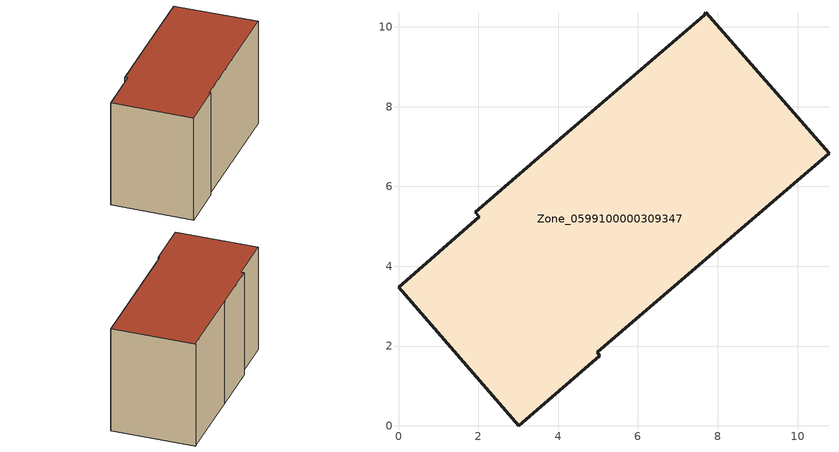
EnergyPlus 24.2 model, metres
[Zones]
Zone_0599100000309347
 floor ground (C_G): 2.02,5.24 1.92,5.35 4.24,7.36 7.66,10.29 7.7,10.37 10.79,6.83 4.98,1.84 5.04,1.76 3.01,0 0,3.48 z0
 wall outside (C_F): 0,3.48 3.01,0 5.04,1.76 4.98,1.84 10.79,6.83 7.7,10.37 7.66,10.29 4.24,7.36 1.92,5.35 2.02,5.24 0,3.48 z0:6.23
 roof outside (C_R): 7.7,10.37 7.66,10.29 4.24,7.36 1.92,5.35 2.02,5.24 0,3.48 3.01,0 5.04,1.76 4.98,1.84 10.79,6.83 z6.23
[BUILDING]
Pand.0599100000309347: North Axis=0; Terrain=City; Loads Convergence Tolerance Value=0.04; Temperature Convergence Tolerance Value=0.4; Solar Distribution=FullExterior; Maximum Number of Warmup Days=25; Minimum Number of Warmup Days=1
[Site:Location]
Rotterdam.The.Hague.AP_ZH_NLD Design_Conditions: Latitude=51.96; Longitude=4.45; Time Zone=1; Elevation=-4.5
[SITE:GROUNDTEMPERATURE:BUILDINGSURFACE]
18, 18, 18, 18, 18, 18, 18, 18, 18, 18, 18, 18
[MATERIAL] Thermal Absorptance=0.9; Solar Absorptance=0.7; Visible Absorptance=0.7
Name | Roughness | Thickness | Conductivity | Density | Specific Heat
G.TC.1946 | MediumSmooth | 0.15 | 1 | 540 | 1210
F.TC.1946 | Rough | 0.3 | 0.857143 | 1920 | 840
R.TC.1946 | MediumRough | 0.2 | 0.909091 | 1500 | 1000
[CONSTRUCTION]
C_G: G.TC.1946
C_F: F.TC.1946
C_R: R.TC.1946
[ZONE]
Zone_0599100000309347: Type=1; Multiplier=1; Ceiling Height=Autocalculate; Volume=Autocalculate; Floor Area=autocalculate; Part of Total Floor Area=Yes
[ZONEINFILTRATION:DESIGNFLOWRATE]
Infil_Zone_0599100000309347: Zone or ZoneList or Space or SpaceList=Zone_0599100000309347; Schedule=AlwaysOn; Design Flow Rate Calculation Method=Flow/Area; Flow Rate per Floor Area=0.003; Constant Term Coefficient=1; Temperature Term Coefficient=0; Velocity Term Coefficient=0; Velocity Squared Term Coefficient=0
[HVACTEMPLATE:ZONE:IDEALLOADSAIRSYSTEM]
Zone_0599100000309347: Maximum Heating Supply Air Temperature=50; Minimum Cooling Supply Air Temperature=13; Maximum Heating Supply Air Humidity Ratio=0.0156; Minimum Cooling Supply Air Humidity Ratio=0.0077; Heating Limit=NoLimit; Cooling Limit=NoLimit; Dehumidification Control Type=ConstantSensibleHeatRatio; Cooling Sensible Heat Ratio=0.7; Dehumidification Setpoint=60; Humidification Control Type=None; Humidification Setpoint=30; Outdoor Air Method=None; Outdoor Air Flow Rate per Person=0.00944; Outdoor Air Flow Rate per Zone Floor Area=0; Outdoor Air Flow Rate per Zone=0; Demand Controlled Ventilation Type=None; Outdoor Air Economizer Type=NoEconomizer; Heat Recovery Type=None; Sensible Heat Recovery Effectiveness=0.7; Latent Heat Recovery Effectiveness=0.65
[ZONECONTROL:THERMOSTAT]
ThermostatControl_Zone_0599100000309347: Zone or ZoneList=Zone_0599100000309347; Control Type Schedule=DualSetpointControlType; Control 1=Thermostat_Zone_0599100000309347; Temperature Difference Between Cutout And Setpoint=0
[THERMOSTATSETPOINT:DUALSETPOINT]
Thermostat_Zone_0599100000309347: Heating Setpoint Temperature Schedule=HeatingSetpoint_Zone_0599100000309347; Cooling Setpoint Temperature Schedule=CoolingSetpoint_Zone_0599100000309347
[SCHEDULE:COMPACT]
HeatingSetpoint_Zone_0599100000309347: Through: 12/31, For: AllDays, Until: 24:00, 21
CoolingSetpoint_Zone_0599100000309347: Through: 12/31, For: AllDays, Until: 24:00, 24
DualSetpointControlType: Through: 12/31, For: AllDays, Until: 24:00, 4
AlwaysOn: Through: 12/31, For: AllDays, Until: 24:00, 1
